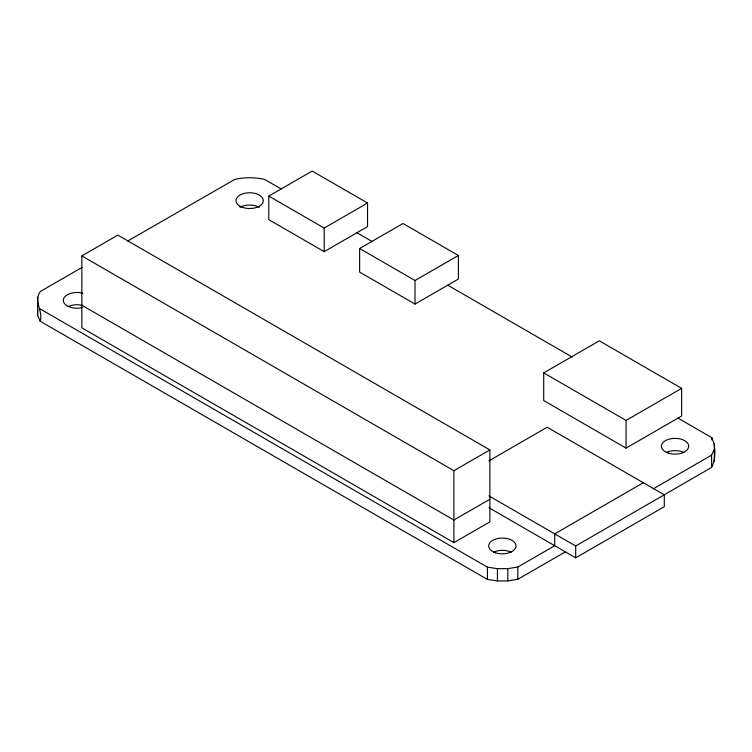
<?xml version="1.0" encoding="UTF-8"?>
<svg xmlns="http://www.w3.org/2000/svg" width="752" height="752" viewBox="0 0 752 752"><rect width="100%" height="100%" fill="white"/><g stroke="black" fill="none" stroke-linecap="round" stroke-linejoin="round"><path stroke-width="1.13" d="M82.024 267.421L40.42 291.438C33.041 300.913 43.343 310.83 40.213 321.236L487.437 579.444L497.448 580.948L507.797 580.901L517.78 579.322L565.466 551.789M40.213 321.236L37.6 315.455L37.675 309.476M488.941 507.741L575.703 557.834L575.703 545.99L711.58 467.434C716.036 458.56 715.885 446.603 711.787 437.636L677.994 418.121M714.325 461.672L714.4 443.417M711.58 467.434L711.58 455.157L714.325 449.395M81.836 255.896L117.829 235.122L489.89 449.931L489.89 521.86L453.898 542.634L81.836 327.825L81.836 255.896L453.898 470.705L489.89 449.931M127.68 241.063L234.727 179.427A39.659 22.898 0 0 1 264.563 179.427L281.267 188.94M268.802 196.084L312.165 171.052L367.549 203.031L367.549 226.615L324.187 251.647L268.802 219.669L268.802 196.084L324.187 228.063L367.549 203.031M359.625 248.527L402.987 223.494L458.372 255.473L458.372 279.048L415.019 304.081L359.625 272.102L359.625 248.527L415.019 280.505L458.372 255.473M543.715 372.898L599.297 340.816L681.632 388.352L681.632 416.025L626.059 448.107L543.715 400.572L543.715 372.898L626.059 420.434L681.632 388.352M488.781 460.929L547.165 427.221L664.289 494.844L664.289 506.688L575.703 557.834M489.89 499.243L453.898 520.027L81.836 305.218M643.308 482.728L554.722 533.873L554.722 545.717L517.78 567.046L507.797 568.634L497.448 568.672L487.437 567.168L40.213 308.959M653.347 488.772L711.58 455.157M356.918 232.753L372.108 241.514M447.75 285.187L572.357 357.134M488.941 495.897L575.703 545.99M711.787 437.636L711.787 439.864M626.059 420.434L626.059 448.107M517.78 567.046L517.78 579.322M507.797 568.634L507.797 580.901M497.448 568.672L497.448 580.948M487.437 567.168L487.437 579.444M453.898 470.705L453.898 542.634M415.019 280.505L415.019 304.081M324.187 228.063L324.187 251.647M37.675 297.2L37.6 315.455M493.575 552.194A13.649 7.877 0 0 1 511.125 552.194M666.272 452.488A13.649 7.877 0 0 1 683.822 452.488M82.72 307.493A13.649 7.877 0 0 1 63.3 300.349A13.649 7.877 0 0 1 82.72 293.205M68.178 306.59A13.649 7.877 0 0 1 82.72 305.481M239.991 207.345A13.649 7.877 0 0 1 259.299 207.345M495.53 552.776A13.649 7.877 0 0 0 516.004 545.952A13.649 7.877 0 0 0 495.53 539.128A13.649 7.877 0 0 0 495.53 552.776M668.227 453.071A13.649 7.877 0 0 0 688.7 446.246A13.649 7.877 0 0 0 668.227 439.422A13.649 7.877 0 0 0 668.227 453.071M239.991 206.217A13.649 7.877 0 0 0 262.833 202.683A13.649 7.877 0 0 0 246.111 193.029A13.649 7.877 0 0 0 239.991 206.217"/></g></svg>
